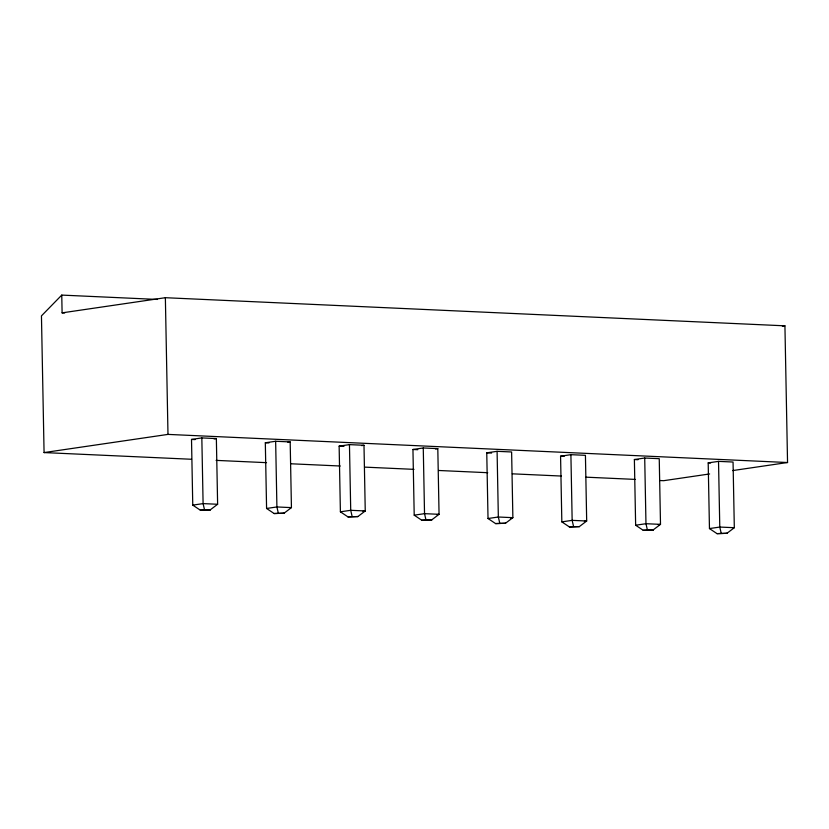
<?xml version="1.0" encoding="UTF-8"?>
<svg xmlns="http://www.w3.org/2000/svg" width="829" height="829" viewBox="0 0 829 829"><rect width="100%" height="100%" fill="white"/><g stroke="black" fill="none" stroke-linecap="round" stroke-linejoin="round"><path stroke-width="1.24" d="M157.479 299.445L61.76 295.093L41.45 315.88L44.072 452.572L191.53 459.266M210.265 509.845L217.623 504.26L216.359 438.582L201.83 437.919L191.509 439.432L192.763 505.12L200.328 510.187L210.265 509.845L200.328 510.187M284.078 513.192L291.435 507.617L290.181 441.93L275.642 441.266L265.321 442.779L266.586 508.467L274.14 513.534L284.078 513.192L274.14 513.534M357.9 516.55L365.247 510.965L363.993 445.277L349.455 444.624L339.134 446.137L340.398 511.814L347.952 516.892L357.9 516.55L347.952 516.892M431.712 519.897L439.059 514.312L437.805 448.634L423.267 447.971L412.946 449.484L414.21 515.172L421.764 520.239L431.712 519.897L421.764 520.239M505.524 523.244L512.871 517.669L511.617 451.981L497.089 451.318L486.758 452.831L488.022 518.519L495.576 523.586L505.524 523.244L495.576 523.586M579.336 526.602L586.683 521.016L585.429 455.328L570.901 454.675L560.57 456.188L561.834 521.866L569.388 526.933L579.336 526.602L569.388 526.933M653.148 529.949L660.506 524.363L659.242 458.686L644.713 458.022L634.382 459.535L635.646 525.223L643.2 530.291L653.148 529.949L643.2 530.291M726.96 533.296L734.318 527.71L733.054 462.033L718.525 461.37L708.194 462.883L709.458 528.57L717.012 533.638L726.96 533.296L717.012 533.638M61.76 295.093L62.102 312.854L165.365 297.704L784.928 325.828L787.55 462.52L732.618 470.582M782.379 326.201L784.928 325.828M44.072 452.572L167.986 434.396L787.55 462.52M214.069 438.914L216.359 438.582M287.881 442.261L290.181 441.93M361.693 445.619L363.993 445.277M435.505 448.966L437.805 448.634M192.763 505.12L203.095 503.607L217.623 504.26M266.586 508.467L276.907 506.954L291.435 507.617M340.398 511.814L350.719 510.301L365.247 510.965L362.957 511.296M414.21 515.172L424.531 513.659L439.059 514.312L436.769 514.654M709.624 473.95L663.635 480.696L659.76 480.519M488.022 518.519L498.343 517.006L512.871 517.669L510.581 518.001M561.834 521.866L572.155 520.353L586.683 521.016L584.393 521.348M635.646 525.223L645.967 523.71L660.506 524.363L658.205 524.705M709.458 528.57L719.779 527.057L734.318 527.71M62.102 312.854L64.693 312.968M191.509 439.432L195.136 439.598M265.321 442.779L268.948 442.945M339.134 446.137L343.973 446.354M412.946 449.484L417.785 449.701M486.758 452.831L491.597 453.059M560.57 456.188L564.207 456.354M634.382 459.535L638.019 459.701M708.194 462.883L710.619 462.996M216.1 460.375L266.544 462.665M291.124 463.784L340.273 466.012M364.853 467.131L414.003 469.359M438.572 470.478L487.732 472.706M512.301 473.825L561.451 476.053M586.03 477.172L635.18 479.4M721.147 533.037L719.779 527.057L718.525 461.37M647.335 529.679L645.967 523.71L644.713 458.022M573.523 526.332L572.155 520.353L570.901 454.675M499.711 522.985L498.343 517.006L497.089 451.318M425.899 519.628L424.531 513.659L423.267 447.971M352.087 516.28L350.719 510.301L349.455 444.624M278.275 512.933L276.907 506.954L275.642 441.266M204.462 509.576L203.095 503.607L201.83 437.919M165.365 297.704L167.986 434.396"/></g></svg>
